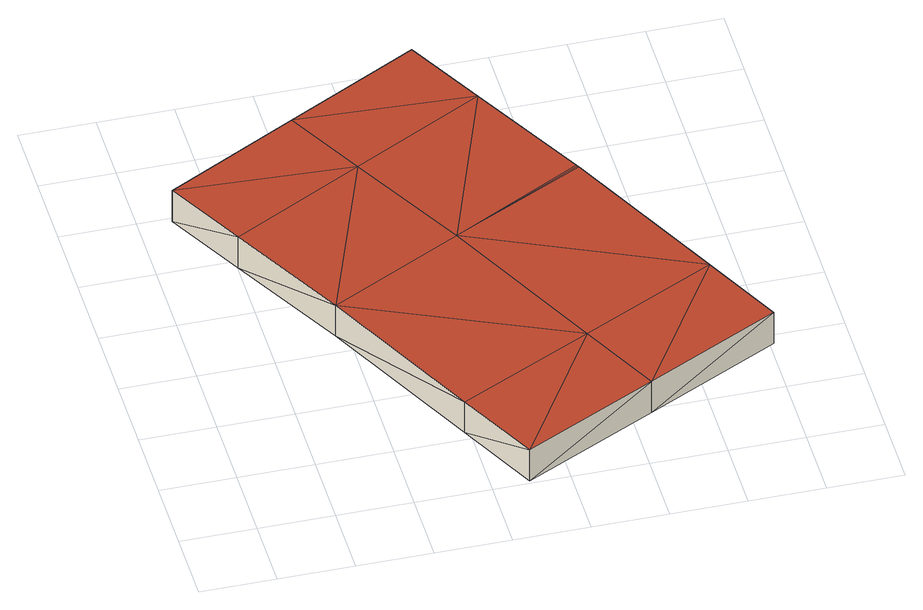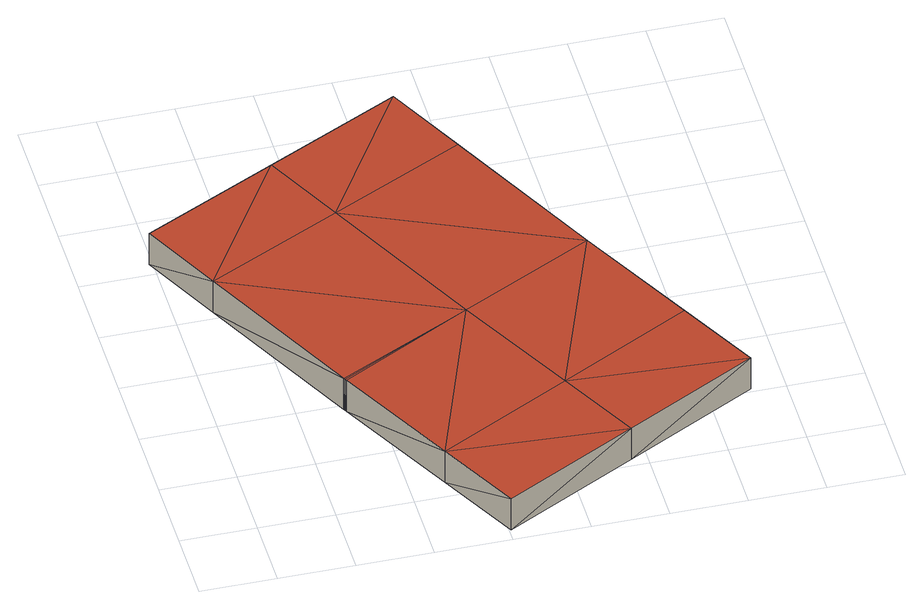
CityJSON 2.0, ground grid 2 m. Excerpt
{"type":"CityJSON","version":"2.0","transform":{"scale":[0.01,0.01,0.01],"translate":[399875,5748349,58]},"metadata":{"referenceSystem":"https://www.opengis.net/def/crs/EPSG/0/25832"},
"CityObjects":{
"building1":{"type":"Building","attributes":{"Geometrietyp2DReferenz":"2000","Gemeindeschluessel":"05515000","function":"53001_1800","roofType":"9999","measuredHeight":1},"geometry":[{"type":"Solid","lod":"2","boundaries":[[[[0,1,2]],[[1,3,2]],[[4,5,0]],[[5,1,0]],[[6,7,4]],[[7,5,4]],[[8,9,6]],[[9,7,6]],[[10,11,8]],[[11,9,8]],[[12,13,10]],[[13,11,10]],[[14,15,12]],[[15,13,12]],[[16,17,14]],[[17,15,14]],[[18,19,16]],[[19,17,16]],[[20,21,18]],[[21,19,18]],[[22,23,20]],[[23,21,20]],[[24,25,22]],[[25,23,22]],[[26,27,24]],[[27,25,24]],[[2,3,26]],[[3,27,26]],[[28,3,5]],[[5,3,1]],[[29,28,5]],[[29,5,7]],[[29,7,9]],[[30,29,13]],[[13,29,11]],[[11,29,9]],[[17,30,13]],[[17,13,15]],[[25,27,28]],[[28,27,3]],[[23,25,28]],[[23,28,29]],[[21,23,30]],[[30,23,29]],[[19,21,30]],[[19,30,17]],[[31,4,2]],[[4,0,2]],[[32,4,31]],[[32,6,4]],[[32,8,6]],[[33,12,32]],[[12,10,32]],[[10,8,32]],[[16,12,33]],[[16,14,12]],[[24,31,26]],[[31,2,26]],[[22,31,24]],[[22,32,31]],[[20,33,22]],[[33,32,22]],[[18,33,20]],[[18,16,33]]]],"semantics":{"surfaces":[{"type":"WallSurface"},{"type":"GroundSurface"},{"type":"RoofSurface"}],"values":[[0,0,0,0,0,0,0,0,0,0,0,0,0,0,0,0,0,0,0,0,0,0,0,0,0,0,0,0,1,1,1,1,1,1,1,1,1,1,1,1,1,1,1,1,1,1,2,2,2,2,2,2,2,2,2,2,2,2,2,2,2,2,2,2]]}}]}
},
"vertices":[
[794,1562,160],[794,1562,60],[440,1375,160],[440,1375,60],[907,1348,162],[907,1348,62],[1077,1028,165],[1077,1028,65],[1079,1024,165],[1079,1024,65],[1082,1019,165],[1082,1019,65],[1302,579,164],[1302,579,64],[1410,362,164],[1410,362,64],[1052,183,164],[1052,183,64],[695,4,164],[695,4,64],[586,222,164],[586,222,64],[368,657,165],[368,657,65],[201,973,162],[201,973,62],[87,1187,160],[87,1187,60],[554,1160,62],[724,840,65],[944,400,64],[554,1160,162],[724,840,165],[944,400,164]
]}
